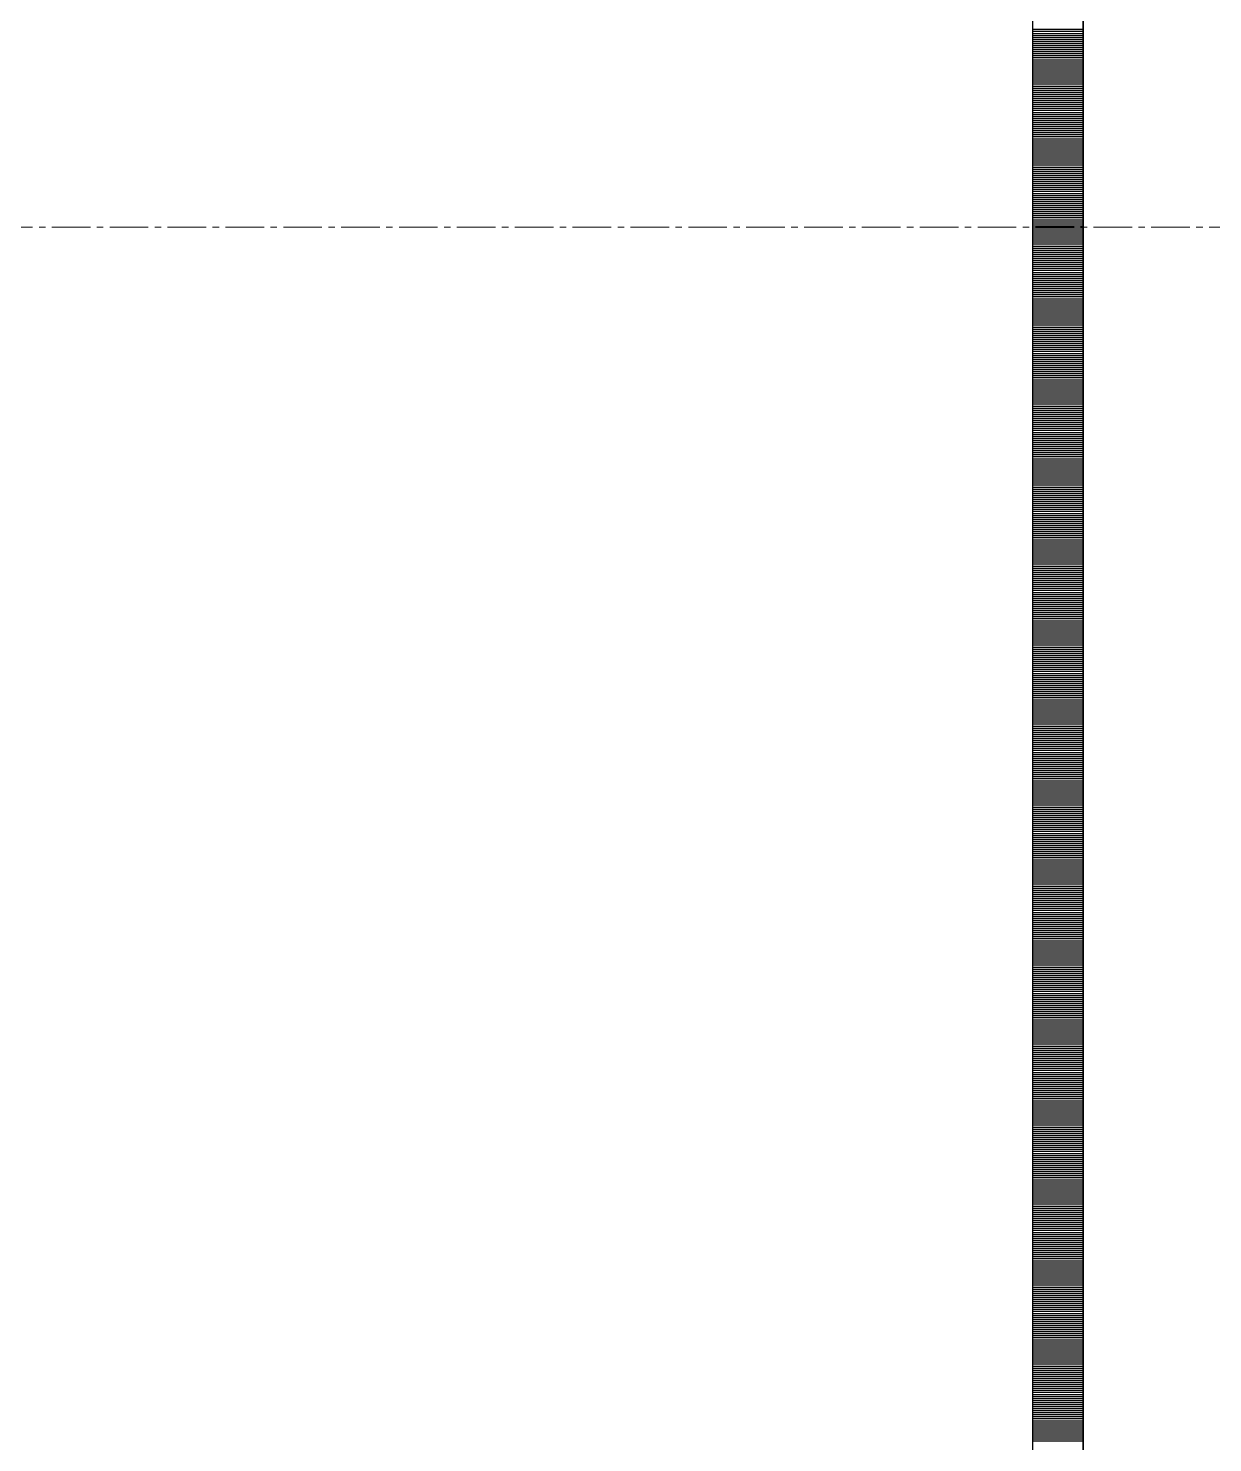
# Model space of a CAD drawing. Header units: millimetres. Extents: x -231292 to 573618, y -153144 to 564035.
# Drawn here: x 8052 to 8637, y 217766 to 218465 of the extents above; entities that cross this region are included whole.
import ezdxf

# ---------------------------------------------------------------- set-up
doc = ezdxf.new("R2010")
doc.units = ezdxf.units.MM
doc.linetypes.add('CENTER2', pattern=[28.575, 19.05, -3.175, 3.175, -3.175])
doc.layers.get('0').update_dxf_attribs({"color": 250})
for name, color, linetype, lineweight in [('АР_Тонкая', 250, 'Continuous', 5), ('АР_Штриховка', 250, 'Continuous', 0), ('РД_Оси_100', 250, 'Continuous', 0)]:
    doc.layers.add(name, color=color, linetype=linetype, lineweight=lineweight)

# ---------------------------------------------------------------- blocks, each defined once
blk = doc.blocks.new('оси_рен')
at = {"layer": 'РД_Оси_100', "color": 251, "linetype": 'CENTER2', "true_color": 0x636466}
blk.add_line((1225207.916, 167713.25), (1189697.958, 167713.25), dxfattribs=at)

msp = doc.modelspace()

# ---------------------------------------------------------------- linework, layer by layer
at = {"layer": 'АР_Тонкая', "color": 18, "linetype": 'Continuous', "lineweight": 25, "true_color": 0x000000}
for p, q in [((8548.243, 263866.253), (8548.243, 187666.253)), ((8573.243, 263866.253), (8573.243, 187666.253)), ((8573.243, 187666.253), (8573.243, 263866.253))]:
    msp.add_line(p, q, dxfattribs=at)
at = {"layer": 'АР_Штриховка', "color": 18, "linetype": 'Continuous', "lineweight": 25, "true_color": 0x000000}
for p, q in [((8548.243, 218464.002), (8573.243, 218464.002)), ((8548.243, 218463.002), (8573.243, 218463.002)), ((8548.243, 218462.002), (8573.243, 218462.002)), ((8548.243, 218461.002), (8573.243, 218461.002)), ((8548.243, 218460.002), (8573.243, 218460.002)), ((8548.243, 218459.002), (8573.243, 218459.002)), ((8548.243, 218458.002), (8573.243, 218458.002)), ((8548.243, 218457.002), (8573.243, 218457.002)), ((8548.243, 218456.002), (8573.243, 218456.002)), ((8548.243, 218455.002), (8573.243, 218455.002)), ((8548.243, 218454.002), (8573.243, 218454.002)), ((8548.243, 218453.002), (8573.243, 218453.002)), ((8548.243, 218452.002), (8573.243, 218452.002)), ((8548.243, 218451.002), (8573.243, 218451.002)), ((8548.243, 218450.002), (8573.243, 218450.002)), ((8548.243, 218449.002), (8573.243, 218449.002)), ((8548.243, 218448.002), (8573.243, 218448.002)), ((8548.243, 218447.002), (8573.243, 218447.002)), ((8548.243, 218446.002), (8573.243, 218446.002)), ((8548.243, 218445.002), (8573.243, 218445.002)), ((8548.243, 218444.002), (8573.243, 218444.002)), ((8548.243, 218443.002), (8573.243, 218443.002)), ((8548.243, 218442.002), (8573.243, 218442.002)), ((8548.243, 218441.002), (8573.243, 218441.002)), ((8548.243, 218440.002), (8573.243, 218440.002)), ((8548.243, 218439.002), (8573.243, 218439.002)), ((8548.243, 218438.002), (8573.243, 218438.002)), ((8548.243, 218437.002), (8573.243, 218437.002)), ((8548.243, 218436.002), (8573.243, 218436.002)), ((8548.243, 218435.002), (8573.243, 218435.002)), ((8548.243, 218434.002), (8573.243, 218434.002)), ((8548.243, 218433.002), (8573.243, 218433.002)), ((8548.243, 218432.002), (8573.243, 218432.002)), ((8548.243, 218431.002), (8573.243, 218431.002)), ((8548.243, 218430.002), (8573.243, 218430.002)), ((8548.243, 218429.002), (8573.243, 218429.002)), ((8548.243, 218428.002), (8573.243, 218428.002)), ((8548.243, 218427.002), (8573.243, 218427.002)), ((8548.243, 218426.002), (8573.243, 218426.002)), ((8548.243, 218425.002), (8573.243, 218425.002)), ((8548.243, 218424.002), (8573.243, 218424.002)), ((8548.243, 218423.002), (8573.243, 218423.002)), ((8548.243, 218422.002), (8573.243, 218422.002)), ((8548.243, 218421.002), (8573.243, 218421.002)), ((8548.243, 218420.002), (8573.243, 218420.002)), ((8548.243, 218419.002), (8573.243, 218419.002)), ((8548.243, 218418.002), (8573.243, 218418.002)), ((8548.243, 218417.002), (8573.243, 218417.002)), ((8548.243, 218416.002), (8573.243, 218416.002)), ((8548.243, 218415.002), (8573.243, 218415.002)), ((8548.243, 218414.002), (8573.243, 218414.002)), ((8548.243, 218413.002), (8573.243, 218413.002)), ((8548.243, 218412.002), (8573.243, 218412.002)), ((8548.243, 218411.002), (8573.243, 218411.002)), ((8548.243, 218410.002), (8573.243, 218410.002)), ((8548.243, 218409.002), (8573.243, 218409.002)), ((8548.243, 218408.002), (8573.243, 218408.002)), ((8548.243, 218407.002), (8573.243, 218407.002)), ((8548.243, 218406.002), (8573.243, 218406.002)), ((8548.243, 218405.002), (8573.243, 218405.002)), ((8548.243, 218404.002), (8573.243, 218404.002)), ((8548.243, 218403.002), (8573.243, 218403.002)), ((8548.243, 218402.002), (8573.243, 218402.002)), ((8548.243, 218401.002), (8573.243, 218401.002)), ((8548.243, 218400.002), (8573.243, 218400.002)), ((8548.243, 218399.002), (8573.243, 218399.002)), ((8548.243, 218398.002), (8573.243, 218398.002)), ((8548.243, 218397.002), (8573.243, 218397.002)), ((8548.243, 218396.002), (8573.243, 218396.002)), ((8548.243, 218395.002), (8573.243, 218395.002)), ((8548.243, 218394.002), (8573.243, 218394.002)), ((8548.243, 218393.002), (8573.243, 218393.002)), ((8548.243, 218392.002), (8573.243, 218392.002)), ((8548.243, 218391.002), (8573.243, 218391.002)), ((8548.243, 218390.002), (8573.243, 218390.002)), ((8548.243, 218389.002), (8573.243, 218389.002)), ((8548.243, 218388.002), (8573.243, 218388.002)), ((8548.243, 218387.002), (8573.243, 218387.002)), ((8548.243, 218386.002), (8573.243, 218386.002)), ((8548.243, 218385.002), (8573.243, 218385.002)), ((8548.243, 218384.002), (8573.243, 218384.002)), ((8548.243, 218383.002), (8573.243, 218383.002)), ((8548.243, 218382.002), (8573.243, 218382.002)), ((8548.243, 218381.002), (8573.243, 218381.002)), ((8548.243, 218380.002), (8573.243, 218380.002)), ((8548.243, 218379.002), (8573.243, 218379.002)), ((8548.243, 218378.002), (8573.243, 218378.002)), ((8548.243, 218377.002), (8573.243, 218377.002)), ((8548.243, 218376.002), (8573.243, 218376.002)), ((8548.243, 218375.002), (8573.243, 218375.002)), ((8548.243, 218374.002), (8573.243, 218374.002)), ((8548.243, 218373.002), (8573.243, 218373.002)), ((8548.243, 218372.002), (8573.243, 218372.002)), ((8548.243, 218371.002), (8573.243, 218371.002)), ((8548.243, 218370.002), (8573.243, 218370.002)), ((8548.243, 218369.002), (8573.243, 218369.002)), ((8548.243, 218368.002), (8573.243, 218368.002)), ((8548.243, 218367.002), (8573.243, 218367.002)), ((8548.243, 218366.002), (8573.243, 218366.002)), ((8548.243, 218365.002), (8573.243, 218365.002)), ((8548.243, 218364.002), (8573.243, 218364.002)), ((8548.243, 218363.002), (8573.243, 218363.002)), ((8548.243, 218362.002), (8573.243, 218362.002)), ((8548.243, 218361.002), (8573.243, 218361.002)), ((8548.243, 218360.002), (8573.243, 218360.002)), ((8548.243, 218359.002), (8573.243, 218359.002)), ((8548.243, 218358.002), (8573.243, 218358.002)), ((8548.243, 218357.002), (8573.243, 218357.002)), ((8548.243, 218356.002), (8573.243, 218356.002)), ((8548.243, 218355.002), (8573.243, 218355.002)), ((8548.243, 218354.002), (8573.243, 218354.002)), ((8548.243, 218353.002), (8573.243, 218353.002)), ((8548.243, 218352.002), (8573.243, 218352.002)), ((8548.243, 218351.002), (8573.243, 218351.002)), ((8548.243, 218350.002), (8573.243, 218350.002)), ((8548.243, 218349.002), (8573.243, 218349.002)), ((8548.243, 218348.002), (8573.243, 218348.002)), ((8548.243, 218347.002), (8573.243, 218347.002)), ((8548.243, 218346.002), (8573.243, 218346.002)), ((8548.243, 218345.002), (8573.243, 218345.002)), ((8548.243, 218344.002), (8573.243, 218344.002)), ((8548.243, 218343.002), (8573.243, 218343.002)), ((8548.243, 218342.002), (8573.243, 218342.002)), ((8548.243, 218341.002), (8573.243, 218341.002)), ((8548.243, 218340.002), (8573.243, 218340.002)), ((8548.243, 218339.002), (8573.243, 218339.002)), ((8548.243, 218338.002), (8573.243, 218338.002)), ((8548.243, 218337.002), (8573.243, 218337.002)), ((8548.243, 218336.002), (8573.243, 218336.002)), ((8548.243, 218335.002), (8573.243, 218335.002)), ((8548.243, 218334.002), (8573.243, 218334.002)), ((8548.243, 218333.002), (8573.243, 218333.002)), ((8548.243, 218332.002), (8573.243, 218332.002)), ((8548.243, 218331.002), (8573.243, 218331.002)), ((8548.243, 218330.002), (8573.243, 218330.002)), ((8548.243, 218329.002), (8573.243, 218329.002)), ((8548.243, 218328.002), (8573.243, 218328.002)), ((8548.243, 218327.002), (8573.243, 218327.002)), ((8548.243, 218326.002), (8573.243, 218326.002)), ((8548.243, 218325.002), (8573.243, 218325.002)), ((8548.243, 218324.002), (8573.243, 218324.002)), ((8548.243, 218323.002), (8573.243, 218323.002)), ((8548.243, 218322.002), (8573.243, 218322.002)), ((8548.243, 218321.002), (8573.243, 218321.002)), ((8548.243, 218320.002), (8573.243, 218320.002)), ((8548.243, 218319.002), (8573.243, 218319.002)), ((8548.243, 218318.002), (8573.243, 218318.002)), ((8548.243, 218317.002), (8573.243, 218317.002)), ((8548.243, 218316.002), (8573.243, 218316.002)), ((8548.243, 218315.002), (8573.243, 218315.002)), ((8548.243, 218314.002), (8573.243, 218314.002)), ((8548.243, 218313.002), (8573.243, 218313.002)), ((8548.243, 218312.002), (8573.243, 218312.002)), ((8548.243, 218311.002), (8573.243, 218311.002)), ((8548.243, 218310.002), (8573.243, 218310.002)), ((8548.243, 218309.002), (8573.243, 218309.002)), ((8548.243, 218308.002), (8573.243, 218308.002)), ((8548.243, 218307.002), (8573.243, 218307.002)), ((8548.243, 218306.002), (8573.243, 218306.002)), ((8548.243, 218305.002), (8573.243, 218305.002)), ((8548.243, 218304.002), (8573.243, 218304.002)), ((8548.243, 218303.002), (8573.243, 218303.002)), ((8548.243, 218302.002), (8573.243, 218302.002)), ((8548.243, 218301.002), (8573.243, 218301.002)), ((8548.243, 218300.002), (8573.243, 218300.002)), ((8548.243, 218299.002), (8573.243, 218299.002)), ((8548.243, 218298.002), (8573.243, 218298.002)), ((8548.243, 218297.002), (8573.243, 218297.002)), ((8548.243, 218296.002), (8573.243, 218296.002)), ((8548.243, 218295.002), (8573.243, 218295.002)), ((8548.243, 218294.002), (8573.243, 218294.002)), ((8548.243, 218293.002), (8573.243, 218293.002)), ((8548.243, 218292.002), (8573.243, 218292.002)), ((8548.243, 218291.002), (8573.243, 218291.002)), ((8548.243, 218290.002), (8573.243, 218290.002)), ((8548.243, 218289.002), (8573.243, 218289.002)), ((8548.243, 218288.002), (8573.243, 218288.002)), ((8548.243, 218287.002), (8573.243, 218287.002)), ((8548.243, 218286.002), (8573.243, 218286.002)), ((8548.243, 218285.002), (8573.243, 218285.002)), ((8548.243, 218284.002), (8573.243, 218284.002)), ((8548.243, 218283.002), (8573.243, 218283.002)), ((8548.243, 218282.002), (8573.243, 218282.002)), ((8548.243, 218281.002), (8573.243, 218281.002)), ((8548.243, 218280.002), (8573.243, 218280.002)), ((8548.243, 218279.002), (8573.243, 218279.002)), ((8548.243, 218278.002), (8573.243, 218278.002)), ((8548.243, 218277.002), (8573.243, 218277.002)), ((8548.243, 218276.002), (8573.243, 218276.002)), ((8548.243, 218275.002), (8573.243, 218275.002)), ((8548.243, 218274.002), (8573.243, 218274.002)), ((8548.243, 218273.002), (8573.243, 218273.002)), ((8548.243, 218272.002), (8573.243, 218272.002)), ((8548.243, 218271.002), (8573.243, 218271.002)), ((8548.243, 218270.002), (8573.243, 218270.002)), ((8548.243, 218269.002), (8573.243, 218269.002)), ((8548.243, 218268.002), (8573.243, 218268.002)), ((8548.243, 218267.002), (8573.243, 218267.002)), ((8548.243, 218266.002), (8573.243, 218266.002)), ((8548.243, 218265.002), (8573.243, 218265.002)), ((8548.243, 218264.002), (8573.243, 218264.002)), ((8548.243, 218263.002), (8573.243, 218263.002)), ((8548.243, 218262.002), (8573.243, 218262.002)), ((8548.243, 218261.002), (8573.243, 218261.002)), ((8548.243, 218260.002), (8573.243, 218260.002)), ((8548.243, 218259.002), (8573.243, 218259.002)), ((8548.243, 218258.002), (8573.243, 218258.002)), ((8548.243, 218257.002), (8573.243, 218257.002)), ((8548.243, 218256.002), (8573.243, 218256.002)), ((8548.243, 218255.002), (8573.243, 218255.002)), ((8548.243, 218254.002), (8573.243, 218254.002)), ((8548.243, 218253.002), (8573.243, 218253.002)), ((8548.243, 218252.002), (8573.243, 218252.002)), ((8548.243, 218251.002), (8573.243, 218251.002)), ((8548.243, 218250.002), (8573.243, 218250.002)), ((8548.243, 218249.002), (8573.243, 218249.002)), ((8548.243, 218248.002), (8573.243, 218248.002)), ((8548.243, 218247.002), (8573.243, 218247.002)), ((8548.243, 218246.002), (8573.243, 218246.002)), ((8548.243, 218245.002), (8573.243, 218245.002)), ((8548.243, 218244.002), (8573.243, 218244.002)), ((8548.243, 218243.002), (8573.243, 218243.002)), ((8548.243, 218242.002), (8573.243, 218242.002)), ((8548.243, 218241.002), (8573.243, 218241.002)), ((8548.243, 218240.002), (8573.243, 218240.002)), ((8548.243, 218239.002), (8573.243, 218239.002)), ((8548.243, 218238.002), (8573.243, 218238.002)), ((8548.243, 218237.002), (8573.243, 218237.002)), ((8548.243, 218236.002), (8573.243, 218236.002)), ((8548.243, 218235.002), (8573.243, 218235.002)), ((8548.243, 218234.002), (8573.243, 218234.002)), ((8548.243, 218233.002), (8573.243, 218233.002)), ((8548.243, 218232.002), (8573.243, 218232.002)), ((8548.243, 218231.002), (8573.243, 218231.002)), ((8548.243, 218230.002), (8573.243, 218230.002)), ((8548.243, 218229.002), (8573.243, 218229.002)), ((8548.243, 218228.002), (8573.243, 218228.002)), ((8548.243, 218227.002), (8573.243, 218227.002)), ((8548.243, 218226.002), (8573.243, 218226.002)), ((8548.243, 218225.002), (8573.243, 218225.002)), ((8548.243, 218224.002), (8573.243, 218224.002)), ((8548.243, 218223.002), (8573.243, 218223.002)), ((8548.243, 218222.002), (8573.243, 218222.002)), ((8548.243, 218221.002), (8573.243, 218221.002)), ((8548.243, 218220.002), (8573.243, 218220.002)), ((8548.243, 218219.002), (8573.243, 218219.002)), ((8548.243, 218218.002), (8573.243, 218218.002)), ((8548.243, 218217.002), (8573.243, 218217.002)), ((8548.243, 218216.002), (8573.243, 218216.002)), ((8548.243, 218215.002), (8573.243, 218215.002)), ((8548.243, 218214.002), (8573.243, 218214.002)), ((8548.243, 218213.002), (8573.243, 218213.002)), ((8548.243, 218212.002), (8573.243, 218212.002)), ((8548.243, 218211.002), (8573.243, 218211.002)), ((8548.243, 218210.002), (8573.243, 218210.002)), ((8548.243, 218209.002), (8573.243, 218209.002)), ((8548.243, 218208.002), (8573.243, 218208.002)), ((8548.243, 218207.002), (8573.243, 218207.002)), ((8548.243, 218206.002), (8573.243, 218206.002)), ((8548.243, 218205.002), (8573.243, 218205.002)), ((8548.243, 218204.002), (8573.243, 218204.002)), ((8548.243, 218203.002), (8573.243, 218203.002)), ((8548.243, 218202.002), (8573.243, 218202.002)), ((8548.243, 218201.002), (8573.243, 218201.002)), ((8548.243, 218200.002), (8573.243, 218200.002)), ((8548.243, 218199.002), (8573.243, 218199.002)), ((8548.243, 218198.002), (8573.243, 218198.002)), ((8548.243, 218197.002), (8573.243, 218197.002)), ((8548.243, 218196.002), (8573.243, 218196.002)), ((8548.243, 218195.002), (8573.243, 218195.002)), ((8548.243, 218194.002), (8573.243, 218194.002)), ((8548.243, 218193.002), (8573.243, 218193.002)), ((8548.243, 218192.002), (8573.243, 218192.002)), ((8548.243, 218191.002), (8573.243, 218191.002)), ((8548.243, 218190.002), (8573.243, 218190.002)), ((8548.243, 218189.002), (8573.243, 218189.002)), ((8548.243, 218188.002), (8573.243, 218188.002)), ((8548.243, 218187.002), (8573.243, 218187.002)), ((8548.243, 218186.002), (8573.243, 218186.002)), ((8548.243, 218185.002), (8573.243, 218185.002)), ((8548.243, 218184.002), (8573.243, 218184.002)), ((8548.243, 218183.002), (8573.243, 218183.002)), ((8548.243, 218182.002), (8573.243, 218182.002)), ((8548.243, 218181.002), (8573.243, 218181.002)), ((8548.243, 218180.002), (8573.243, 218180.002)), ((8548.243, 218179.002), (8573.243, 218179.002)), ((8548.243, 218178.002), (8573.243, 218178.002)), ((8548.243, 218177.002), (8573.243, 218177.002)), ((8548.243, 218176.002), (8573.243, 218176.002)), ((8548.243, 218175.002), (8573.243, 218175.002)), ((8548.243, 218174.002), (8573.243, 218174.002)), ((8548.243, 218173.002), (8573.243, 218173.002)), ((8548.243, 218172.002), (8573.243, 218172.002)), ((8548.243, 218171.002), (8573.243, 218171.002)), ((8548.243, 218170.002), (8573.243, 218170.002)), ((8548.243, 218169.002), (8573.243, 218169.002)), ((8548.243, 218168.002), (8573.243, 218168.002)), ((8548.243, 218167.002), (8573.243, 218167.002)), ((8548.243, 218166.002), (8573.243, 218166.002)), ((8548.243, 218165.002), (8573.243, 218165.002)), ((8548.243, 218164.002), (8573.243, 218164.002)), ((8548.243, 218163.002), (8573.243, 218163.002)), ((8548.243, 218162.002), (8573.243, 218162.002)), ((8548.243, 218161.002), (8573.243, 218161.002)), ((8548.243, 218160.002), (8573.243, 218160.002)), ((8548.243, 218159.002), (8573.243, 218159.002)), ((8548.243, 218158.002), (8573.243, 218158.002)), ((8548.243, 218157.002), (8573.243, 218157.002)), ((8548.243, 218156.002), (8573.243, 218156.002)), ((8548.243, 218155.002), (8573.243, 218155.002)), ((8548.243, 218154.002), (8573.243, 218154.002)), ((8548.243, 218153.002), (8573.243, 218153.002)), ((8548.243, 218152.002), (8573.243, 218152.002)), ((8548.243, 218151.002), (8573.243, 218151.002)), ((8548.243, 218150.002), (8573.243, 218150.002)), ((8548.243, 218149.002), (8573.243, 218149.002)), ((8548.243, 218148.002), (8573.243, 218148.002)), ((8548.243, 218147.002), (8573.243, 218147.002)), ((8548.243, 218146.002), (8573.243, 218146.002)), ((8548.243, 218145.002), (8573.243, 218145.002)), ((8548.243, 218144.002), (8573.243, 218144.002)), ((8548.243, 218143.002), (8573.243, 218143.002)), ((8548.243, 218142.002), (8573.243, 218142.002)), ((8548.243, 218141.002), (8573.243, 218141.002)), ((8548.243, 218140.002), (8573.243, 218140.002)), ((8548.243, 218139.002), (8573.243, 218139.002)), ((8548.243, 218138.002), (8573.243, 218138.002)), ((8548.243, 218137.002), (8573.243, 218137.002)), ((8548.243, 218136.002), (8573.243, 218136.002)), ((8548.243, 218135.002), (8573.243, 218135.002)), ((8548.243, 218134.002), (8573.243, 218134.002)), ((8548.243, 218133.002), (8573.243, 218133.002)), ((8548.243, 218132.002), (8573.243, 218132.002)), ((8548.243, 218131.002), (8573.243, 218131.002)), ((8548.243, 218130.002), (8573.243, 218130.002)), ((8548.243, 218129.002), (8573.243, 218129.002)), ((8548.243, 218128.002), (8573.243, 218128.002)), ((8548.243, 218127.002), (8573.243, 218127.002)), ((8548.243, 218126.002), (8573.243, 218126.002)), ((8548.243, 218125.002), (8573.243, 218125.002)), ((8548.243, 218124.002), (8573.243, 218124.002)), ((8548.243, 218123.002), (8573.243, 218123.002)), ((8548.243, 218122.002), (8573.243, 218122.002)), ((8548.243, 218121.002), (8573.243, 218121.002)), ((8548.243, 218120.002), (8573.243, 218120.002)), ((8548.243, 218119.002), (8573.243, 218119.002)), ((8548.243, 218118.002), (8573.243, 218118.002)), ((8548.243, 218117.002), (8573.243, 218117.002)), ((8548.243, 218116.002), (8573.243, 218116.002)), ((8548.243, 218115.002), (8573.243, 218115.002)), ((8548.243, 218114.002), (8573.243, 218114.002)), ((8548.243, 218113.002), (8573.243, 218113.002)), ((8548.243, 218112.002), (8573.243, 218112.002)), ((8548.243, 218111.002), (8573.243, 218111.002)), ((8548.243, 218110.002), (8573.243, 218110.002)), ((8548.243, 218109.002), (8573.243, 218109.002)), ((8548.243, 218108.002), (8573.243, 218108.002)), ((8548.243, 218107.002), (8573.243, 218107.002)), ((8548.243, 218106.002), (8573.243, 218106.002)), ((8548.243, 218105.002), (8573.243, 218105.002)), ((8548.243, 218104.002), (8573.243, 218104.002)), ((8548.243, 218103.002), (8573.243, 218103.002)), ((8548.243, 218102.002), (8573.243, 218102.002)), ((8548.243, 218101.002), (8573.243, 218101.002)), ((8548.243, 218100.002), (8573.243, 218100.002)), ((8548.243, 218099.002), (8573.243, 218099.002)), ((8548.243, 218098.002), (8573.243, 218098.002)), ((8548.243, 218097.002), (8573.243, 218097.002)), ((8548.243, 218096.002), (8573.243, 218096.002)), ((8548.243, 218095.002), (8573.243, 218095.002)), ((8548.243, 218094.002), (8573.243, 218094.002)), ((8548.243, 218093.002), (8573.243, 218093.002)), ((8548.243, 218092.002), (8573.243, 218092.002)), ((8548.243, 218091.002), (8573.243, 218091.002)), ((8548.243, 218090.002), (8573.243, 218090.002)), ((8548.243, 218089.002), (8573.243, 218089.002)), ((8548.243, 218088.002), (8573.243, 218088.002)), ((8548.243, 218087.002), (8573.243, 218087.002)), ((8548.243, 218086.002), (8573.243, 218086.002)), ((8548.243, 218085.002), (8573.243, 218085.002)), ((8548.243, 218084.002), (8573.243, 218084.002)), ((8548.243, 218083.002), (8573.243, 218083.002)), ((8548.243, 218082.002), (8573.243, 218082.002)), ((8548.243, 218081.002), (8573.243, 218081.002)), ((8548.243, 218080.002), (8573.243, 218080.002)), ((8548.243, 218079.002), (8573.243, 218079.002)), ((8548.243, 218078.002), (8573.243, 218078.002)), ((8548.243, 218077.002), (8573.243, 218077.002)), ((8548.243, 218076.002), (8573.243, 218076.002)), ((8548.243, 218075.002), (8573.243, 218075.002)), ((8548.243, 218074.002), (8573.243, 218074.002)), ((8548.243, 218073.002), (8573.243, 218073.002)), ((8548.243, 218072.002), (8573.243, 218072.002)), ((8548.243, 218071.002), (8573.243, 218071.002)), ((8548.243, 218070.002), (8573.243, 218070.002)), ((8548.243, 218069.002), (8573.243, 218069.002)), ((8548.243, 218068.002), (8573.243, 218068.002)), ((8548.243, 218067.002), (8573.243, 218067.002)), ((8548.243, 218066.002), (8573.243, 218066.002)), ((8548.243, 218065.002), (8573.243, 218065.002)), ((8548.243, 218064.002), (8573.243, 218064.002)), ((8548.243, 218063.002), (8573.243, 218063.002)), ((8548.243, 218062.002), (8573.243, 218062.002)), ((8548.243, 218061.002), (8573.243, 218061.002)), ((8548.243, 218060.002), (8573.243, 218060.002)), ((8548.243, 218059.002), (8573.243, 218059.002)), ((8548.243, 218058.002), (8573.243, 218058.002)), ((8548.243, 218057.002), (8573.243, 218057.002)), ((8548.243, 218056.002), (8573.243, 218056.002)), ((8548.243, 218055.002), (8573.243, 218055.002)), ((8548.243, 218054.002), (8573.243, 218054.002)), ((8548.243, 218053.002), (8573.243, 218053.002)), ((8548.243, 218052.002), (8573.243, 218052.002)), ((8548.243, 218051.002), (8573.243, 218051.002)), ((8548.243, 218050.002), (8573.243, 218050.002)), ((8548.243, 218049.002), (8573.243, 218049.002)), ((8548.243, 218048.002), (8573.243, 218048.002)), ((8548.243, 218047.002), (8573.243, 218047.002)), ((8548.243, 218046.002), (8573.243, 218046.002)), ((8548.243, 218045.002), (8573.243, 218045.002)), ((8548.243, 218044.002), (8573.243, 218044.002)), ((8548.243, 218043.002), (8573.243, 218043.002)), ((8548.243, 218042.002), (8573.243, 218042.002)), ((8548.243, 218041.002), (8573.243, 218041.002)), ((8548.243, 218040.002), (8573.243, 218040.002)), ((8548.243, 218039.002), (8573.243, 218039.002)), ((8548.243, 218038.002), (8573.243, 218038.002)), ((8548.243, 218037.002), (8573.243, 218037.002)), ((8548.243, 218036.002), (8573.243, 218036.002)), ((8548.243, 218035.002), (8573.243, 218035.002)), ((8548.243, 218034.002), (8573.243, 218034.002)), ((8548.243, 218033.002), (8573.243, 218033.002)), ((8548.243, 218032.002), (8573.243, 218032.002)), ((8548.243, 218031.002), (8573.243, 218031.002)), ((8548.243, 218030.002), (8573.243, 218030.002)), ((8548.243, 218029.002), (8573.243, 218029.002)), ((8548.243, 218028.002), (8573.243, 218028.002)), ((8548.243, 218027.002), (8573.243, 218027.002)), ((8548.243, 218026.002), (8573.243, 218026.002)), ((8548.243, 218025.002), (8573.243, 218025.002)), ((8548.243, 218024.002), (8573.243, 218024.002)), ((8548.243, 218023.002), (8573.243, 218023.002)), ((8548.243, 218022.002), (8573.243, 218022.002)), ((8548.243, 218021.002), (8573.243, 218021.002)), ((8548.243, 218020.002), (8573.243, 218020.002)), ((8548.243, 218019.002), (8573.243, 218019.002)), ((8548.243, 218018.002), (8573.243, 218018.002)), ((8548.243, 218017.002), (8573.243, 218017.002)), ((8548.243, 218016.002), (8573.243, 218016.002)), ((8548.243, 218015.002), (8573.243, 218015.002)), ((8548.243, 218014.002), (8573.243, 218014.002)), ((8548.243, 218013.002), (8573.243, 218013.002)), ((8548.243, 218012.002), (8573.243, 218012.002)), ((8548.243, 218011.002), (8573.243, 218011.002)), ((8548.243, 218010.002), (8573.243, 218010.002)), ((8548.243, 218009.002), (8573.243, 218009.002)), ((8548.243, 218008.002), (8573.243, 218008.002)), ((8548.243, 218007.002), (8573.243, 218007.002)), ((8548.243, 218006.002), (8573.243, 218006.002)), ((8548.243, 218005.002), (8573.243, 218005.002)), ((8548.243, 218004.002), (8573.243, 218004.002)), ((8548.243, 218003.002), (8573.243, 218003.002)), ((8548.243, 218002.002), (8573.243, 218002.002)), ((8548.243, 218001.002), (8573.243, 218001.002)), ((8548.243, 218000.002), (8573.243, 218000.002)), ((8548.243, 217999.002), (8573.243, 217999.002)), ((8548.243, 217998.002), (8573.243, 217998.002)), ((8548.243, 217997.002), (8573.243, 217997.002)), ((8548.243, 217996.002), (8573.243, 217996.002)), ((8548.243, 217995.002), (8573.243, 217995.002)), ((8548.243, 217994.002), (8573.243, 217994.002)), ((8548.243, 217993.002), (8573.243, 217993.002)), ((8548.243, 217992.002), (8573.243, 217992.002)), ((8548.243, 217991.002), (8573.243, 217991.002)), ((8548.243, 217990.002), (8573.243, 217990.002)), ((8548.243, 217989.002), (8573.243, 217989.002)), ((8548.243, 217988.002), (8573.243, 217988.002)), ((8548.243, 217987.002), (8573.243, 217987.002)), ((8548.243, 217986.002), (8573.243, 217986.002)), ((8548.243, 217985.002), (8573.243, 217985.002)), ((8548.243, 217984.002), (8573.243, 217984.002)), ((8548.243, 217983.002), (8573.243, 217983.002)), ((8548.243, 217982.002), (8573.243, 217982.002)), ((8548.243, 217981.002), (8573.243, 217981.002)), ((8548.243, 217980.002), (8573.243, 217980.002)), ((8548.243, 217979.002), (8573.243, 217979.002)), ((8548.243, 217978.002), (8573.243, 217978.002)), ((8548.243, 217977.002), (8573.243, 217977.002)), ((8548.243, 217976.002), (8573.243, 217976.002)), ((8548.243, 217975.002), (8573.243, 217975.002)), ((8548.243, 217974.002), (8573.243, 217974.002)), ((8548.243, 217973.002), (8573.243, 217973.002)), ((8548.243, 217972.002), (8573.243, 217972.002)), ((8548.243, 217971.002), (8573.243, 217971.002)), ((8548.243, 217970.002), (8573.243, 217970.002)), ((8548.243, 217969.002), (8573.243, 217969.002)), ((8548.243, 217968.002), (8573.243, 217968.002)), ((8548.243, 217967.002), (8573.243, 217967.002)), ((8548.243, 217966.002), (8573.243, 217966.002)), ((8548.243, 217965.002), (8573.243, 217965.002)), ((8548.243, 217964.002), (8573.243, 217964.002)), ((8548.243, 217963.002), (8573.243, 217963.002)), ((8548.243, 217962.002), (8573.243, 217962.002)), ((8548.243, 217961.002), (8573.243, 217961.002)), ((8548.243, 217960.002), (8573.243, 217960.002)), ((8548.243, 217959.002), (8573.243, 217959.002)), ((8548.243, 217958.002), (8573.243, 217958.002)), ((8548.243, 217957.002), (8573.243, 217957.002)), ((8548.243, 217956.002), (8573.243, 217956.002)), ((8548.243, 217955.002), (8573.243, 217955.002)), ((8548.243, 217954.002), (8573.243, 217954.002)), ((8548.243, 217953.002), (8573.243, 217953.002)), ((8548.243, 217952.002), (8573.243, 217952.002)), ((8548.243, 217951.002), (8573.243, 217951.002)), ((8548.243, 217950.002), (8573.243, 217950.002)), ((8548.243, 217949.002), (8573.243, 217949.002)), ((8548.243, 217948.002), (8573.243, 217948.002)), ((8548.243, 217947.002), (8573.243, 217947.002)), ((8548.243, 217946.002), (8573.243, 217946.002)), ((8548.243, 217945.002), (8573.243, 217945.002)), ((8548.243, 217944.002), (8573.243, 217944.002)), ((8548.243, 217943.002), (8573.243, 217943.002)), ((8548.243, 217942.002), (8573.243, 217942.002)), ((8548.243, 217941.002), (8573.243, 217941.002)), ((8548.243, 217940.002), (8573.243, 217940.002)), ((8548.243, 217939.002), (8573.243, 217939.002)), ((8548.243, 217938.002), (8573.243, 217938.002)), ((8548.243, 217937.002), (8573.243, 217937.002)), ((8548.243, 217936.002), (8573.243, 217936.002)), ((8548.243, 217935.002), (8573.243, 217935.002)), ((8548.243, 217934.002), (8573.243, 217934.002)), ((8548.243, 217933.002), (8573.243, 217933.002)), ((8548.243, 217932.002), (8573.243, 217932.002)), ((8548.243, 217931.002), (8573.243, 217931.002)), ((8548.243, 217930.002), (8573.243, 217930.002)), ((8548.243, 217929.002), (8573.243, 217929.002)), ((8548.243, 217928.002), (8573.243, 217928.002)), ((8548.243, 217927.002), (8573.243, 217927.002)), ((8548.243, 217926.002), (8573.243, 217926.002)), ((8548.243, 217925.002), (8573.243, 217925.002)), ((8548.243, 217924.002), (8573.243, 217924.002)), ((8548.243, 217923.002), (8573.243, 217923.002)), ((8548.243, 217922.002), (8573.243, 217922.002)), ((8548.243, 217921.002), (8573.243, 217921.002)), ((8548.243, 217920.002), (8573.243, 217920.002)), ((8548.243, 217919.002), (8573.243, 217919.002)), ((8548.243, 217918.002), (8573.243, 217918.002)), ((8548.243, 217917.002), (8573.243, 217917.002)), ((8548.243, 217916.002), (8573.243, 217916.002)), ((8548.243, 217915.002), (8573.243, 217915.002)), ((8548.243, 217914.002), (8573.243, 217914.002)), ((8548.243, 217913.002), (8573.243, 217913.002)), ((8548.243, 217912.002), (8573.243, 217912.002)), ((8548.243, 217911.002), (8573.243, 217911.002)), ((8548.243, 217910.002), (8573.243, 217910.002)), ((8548.243, 217909.002), (8573.243, 217909.002)), ((8548.243, 217908.002), (8573.243, 217908.002)), ((8548.243, 217907.002), (8573.243, 217907.002)), ((8548.243, 217906.002), (8573.243, 217906.002)), ((8548.243, 217905.002), (8573.243, 217905.002)), ((8548.243, 217904.002), (8573.243, 217904.002)), ((8548.243, 217903.002), (8573.243, 217903.002)), ((8548.243, 217902.002), (8573.243, 217902.002)), ((8548.243, 217901.002), (8573.243, 217901.002)), ((8548.243, 217900.002), (8573.243, 217900.002)), ((8548.243, 217899.002), (8573.243, 217899.002)), ((8548.243, 217898.002), (8573.243, 217898.002)), ((8548.243, 217897.002), (8573.243, 217897.002)), ((8548.243, 217896.002), (8573.243, 217896.002)), ((8548.243, 217895.002), (8573.243, 217895.002)), ((8548.243, 217894.002), (8573.243, 217894.002)), ((8548.243, 217893.002), (8573.243, 217893.002)), ((8548.243, 217892.002), (8573.243, 217892.002)), ((8548.243, 217891.002), (8573.243, 217891.002)), ((8548.243, 217890.002), (8573.243, 217890.002)), ((8548.243, 217889.002), (8573.243, 217889.002)), ((8548.243, 217888.002), (8573.243, 217888.002)), ((8548.243, 217887.002), (8573.243, 217887.002)), ((8548.243, 217886.002), (8573.243, 217886.002)), ((8548.243, 217885.002), (8573.243, 217885.002)), ((8548.243, 217884.002), (8573.243, 217884.002)), ((8548.243, 217883.002), (8573.243, 217883.002)), ((8548.243, 217882.002), (8573.243, 217882.002)), ((8548.243, 217881.002), (8573.243, 217881.002)), ((8548.243, 217880.002), (8573.243, 217880.002)), ((8548.243, 217879.002), (8573.243, 217879.002)), ((8548.243, 217878.002), (8573.243, 217878.002)), ((8548.243, 217877.002), (8573.243, 217877.002)), ((8548.243, 217876.002), (8573.243, 217876.002)), ((8548.243, 217875.002), (8573.243, 217875.002)), ((8548.243, 217874.002), (8573.243, 217874.002)), ((8548.243, 217873.002), (8573.243, 217873.002)), ((8548.243, 217872.002), (8573.243, 217872.002)), ((8548.243, 217871.002), (8573.243, 217871.002)), ((8548.243, 217870.002), (8573.243, 217870.002)), ((8548.243, 217869.002), (8573.243, 217869.002)), ((8548.243, 217868.002), (8573.243, 217868.002)), ((8548.243, 217867.002), (8573.243, 217867.002)), ((8548.243, 217866.002), (8573.243, 217866.002)), ((8548.243, 217865.002), (8573.243, 217865.002)), ((8548.243, 217864.002), (8573.243, 217864.002)), ((8548.243, 217863.002), (8573.243, 217863.002)), ((8548.243, 217862.002), (8573.243, 217862.002)), ((8548.243, 217861.002), (8573.243, 217861.002)), ((8548.243, 217860.002), (8573.243, 217860.002)), ((8548.243, 217859.002), (8573.243, 217859.002)), ((8548.243, 217858.002), (8573.243, 217858.002)), ((8548.243, 217857.002), (8573.243, 217857.002)), ((8548.243, 217856.002), (8573.243, 217856.002)), ((8548.243, 217855.002), (8573.243, 217855.002)), ((8548.243, 217854.002), (8573.243, 217854.002)), ((8548.243, 217853.002), (8573.243, 217853.002)), ((8548.243, 217852.002), (8573.243, 217852.002)), ((8548.243, 217851.002), (8573.243, 217851.002)), ((8548.243, 217850.002), (8573.243, 217850.002)), ((8548.243, 217849.002), (8573.243, 217849.002)), ((8548.243, 217848.002), (8573.243, 217848.002)), ((8548.243, 217847.002), (8573.243, 217847.002)), ((8548.243, 217846.002), (8573.243, 217846.002)), ((8548.243, 217845.002), (8573.243, 217845.002)), ((8548.243, 217844.002), (8573.243, 217844.002)), ((8548.243, 217843.002), (8573.243, 217843.002)), ((8548.243, 217842.002), (8573.243, 217842.002)), ((8548.243, 217841.002), (8573.243, 217841.002)), ((8548.243, 217840.002), (8573.243, 217840.002)), ((8548.243, 217839.002), (8573.243, 217839.002)), ((8548.243, 217838.002), (8573.243, 217838.002)), ((8548.243, 217837.002), (8573.243, 217837.002)), ((8548.243, 217836.002), (8573.243, 217836.002)), ((8548.243, 217835.002), (8573.243, 217835.002)), ((8548.243, 217834.002), (8573.243, 217834.002)), ((8548.243, 217833.002), (8573.243, 217833.002)), ((8548.243, 217832.002), (8573.243, 217832.002)), ((8548.243, 217831.002), (8573.243, 217831.002)), ((8548.243, 217830.002), (8573.243, 217830.002)), ((8548.243, 217829.002), (8573.243, 217829.002)), ((8548.243, 217828.002), (8573.243, 217828.002)), ((8548.243, 217827.002), (8573.243, 217827.002)), ((8548.243, 217826.002), (8573.243, 217826.002)), ((8548.243, 217825.002), (8573.243, 217825.002)), ((8548.243, 217824.002), (8573.243, 217824.002)), ((8548.243, 217823.002), (8573.243, 217823.002)), ((8548.243, 217822.002), (8573.243, 217822.002)), ((8548.243, 217821.002), (8573.243, 217821.002)), ((8548.243, 217820.002), (8573.243, 217820.002)), ((8548.243, 217819.002), (8573.243, 217819.002)), ((8548.243, 217818.002), (8573.243, 217818.002)), ((8548.243, 217817.002), (8573.243, 217817.002)), ((8548.243, 217816.002), (8573.243, 217816.002)), ((8548.243, 217815.002), (8573.243, 217815.002)), ((8548.243, 217814.002), (8573.243, 217814.002)), ((8548.243, 217813.002), (8573.243, 217813.002)), ((8548.243, 217812.002), (8573.243, 217812.002)), ((8548.243, 217811.002), (8573.243, 217811.002)), ((8548.243, 217810.002), (8573.243, 217810.002)), ((8548.243, 217809.002), (8573.243, 217809.002)), ((8548.243, 217808.002), (8573.243, 217808.002)), ((8548.243, 217807.002), (8573.243, 217807.002)), ((8548.243, 217806.002), (8573.243, 217806.002)), ((8548.243, 217805.002), (8573.243, 217805.002)), ((8548.243, 217804.002), (8573.243, 217804.002)), ((8548.243, 217803.002), (8573.243, 217803.002)), ((8548.243, 217802.002), (8573.243, 217802.002)), ((8548.243, 217801.002), (8573.243, 217801.002)), ((8548.243, 217800.002), (8573.243, 217800.002)), ((8548.243, 217799.002), (8573.243, 217799.002)), ((8548.243, 217798.002), (8573.243, 217798.002)), ((8548.243, 217797.002), (8573.243, 217797.002)), ((8548.243, 217796.002), (8573.243, 217796.002)), ((8548.243, 217795.002), (8573.243, 217795.002)), ((8548.243, 217794.002), (8573.243, 217794.002)), ((8548.243, 217793.002), (8573.243, 217793.002)), ((8548.243, 217792.002), (8573.243, 217792.002)), ((8548.243, 217791.002), (8573.243, 217791.002)), ((8548.243, 217790.002), (8573.243, 217790.002)), ((8548.243, 217789.002), (8573.243, 217789.002)), ((8548.243, 217788.002), (8573.243, 217788.002)), ((8548.243, 217787.002), (8573.243, 217787.002)), ((8548.243, 217786.002), (8573.243, 217786.002)), ((8548.243, 217785.002), (8573.243, 217785.002)), ((8548.243, 217784.002), (8573.243, 217784.002)), ((8548.243, 217783.002), (8573.243, 217783.002)), ((8548.243, 217782.002), (8573.243, 217782.002)), ((8548.243, 217781.002), (8573.243, 217781.002)), ((8548.243, 217780.002), (8573.243, 217780.002)), ((8548.243, 217779.002), (8573.243, 217779.002)), ((8548.243, 217778.002), (8573.243, 217778.002)), ((8548.243, 217777.002), (8573.243, 217777.002)), ((8548.243, 217776.002), (8573.243, 217776.002)), ((8548.243, 217775.002), (8573.243, 217775.002)), ((8548.243, 217774.002), (8573.243, 217774.002)), ((8548.243, 217773.002), (8573.243, 217773.002)), ((8548.243, 217772.002), (8573.243, 217772.002)), ((8548.243, 217771.002), (8573.243, 217771.002)), ((8548.243, 217770.002), (8573.243, 217770.002)), ((8548.243, 217769.002), (8573.243, 217769.002)), ((8548.243, 217768.002), (8573.243, 217768.002)), ((8548.243, 217767.002), (8573.243, 217767.002))]:
    msp.add_line(p, q, dxfattribs=at)

# ---------------------------------------------------------------- block references
at = {"rotation": 359.999868838025}
msp.add_blockref('оси_рен', (-1186750.035, 50655.808), dxfattribs=at)

doc.saveas('drawing.dxf')
